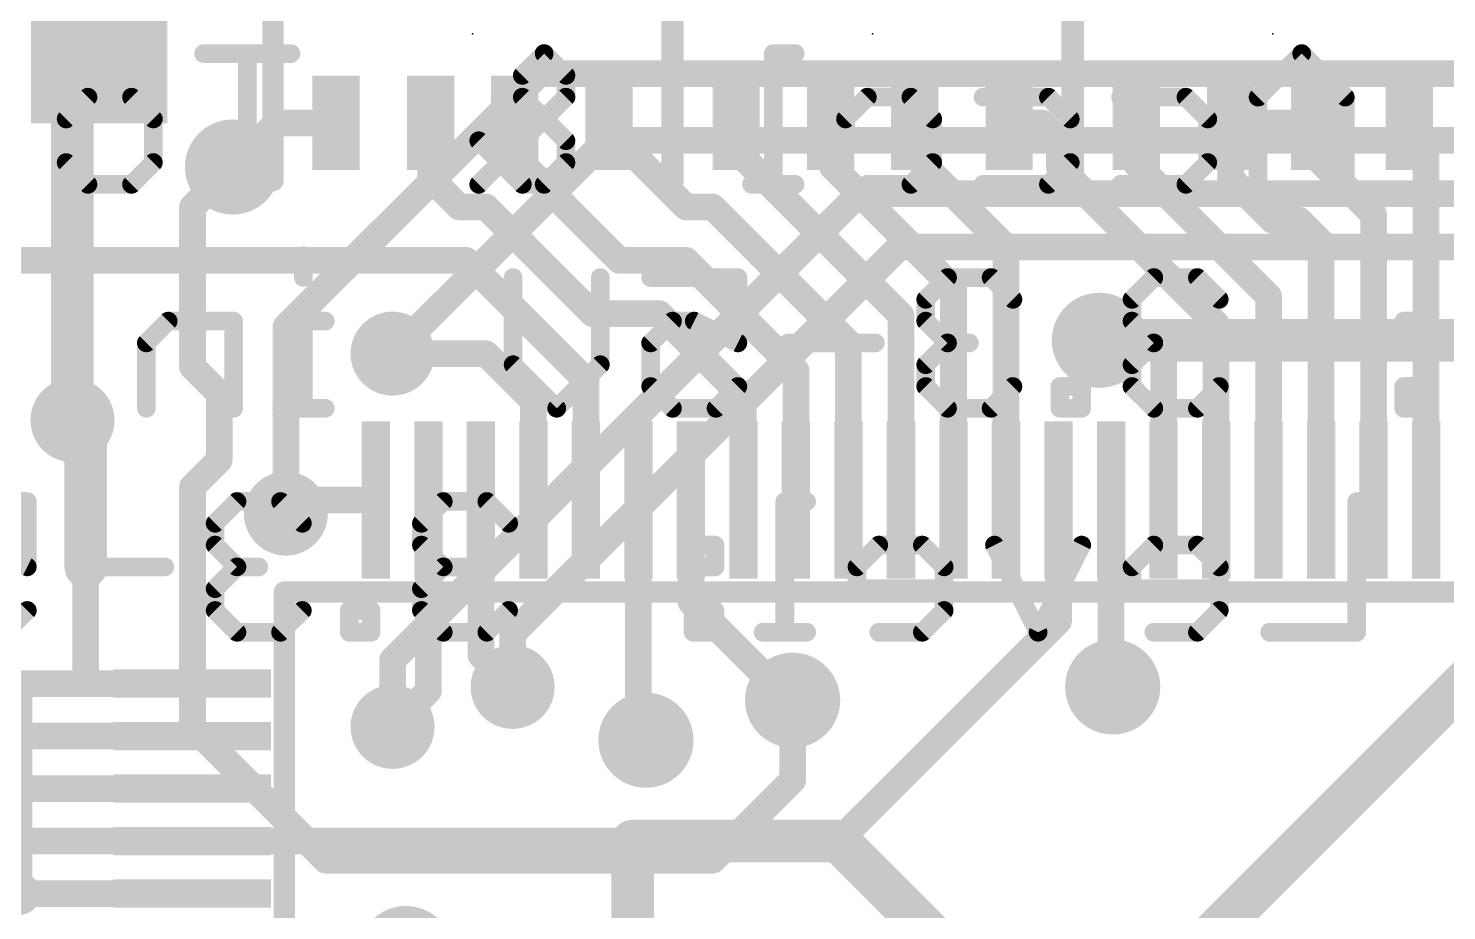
# Model space of a CAD drawing. Extents: x -0.1 to 49.3, y -0.1 to 40.8.
# Drawn here: x 16.34 to 29.84, y 20.86 to 29.26 of the extents above; entities that cross this region are included whole.
import ezdxf

# ---------------------------------------------------------------- set-up
doc = ezdxf.new("R2010")
doc.units = 0
for name, color, linetype in [('1', 12, 'CONTINUOUS'), ('16', 132, 'CONTINUOUS'), ('18', 110, 'CONTINUOUS'), ('21', 40, 'CONTINUOUS'), ('22', 6, 'CONTINUOUS'), ('23', 53, 'CONTINUOUS')]:
    doc.layers.add(name, color=color, linetype=linetype)

# ---------------------------------------------------------------- blocks, each defined once
blk = doc.blocks.new('RECT')
blk.add_solid([(-0.5, -0.5), (0.5, -0.5), (-0.5, 0.5), (0.5, 0.5)])
blk = doc.blocks.new('ROUNDV')
at = {"const_width": 0.5}
blk.add_lwpolyline([(0, -0.25, 1), (0, 0.25, 1), (0, -0.25)], format="xyb", dxfattribs=at)

msp = doc.modelspace()

# ---------------------------------------------------------------- linework, layer by layer
at = {"layer": '1'}
for points, const_width in [([(17.01, 28.956), (17.01, 29.464)], 0.3048), ([(18.28, 27.94), (18.7, 28.36)], 0.254), ([(18.7, 28.36), (19.266, 28.36)], 0.254), ([(20.185, 28.341), (20.166, 28.36)], 0.254), ([(20.166, 27.832), (20.166, 28.36)], 0.254), ([(20.185, 27.94), (20.185, 28.341)], 0.254), ([(21.074, 28.252), (20.966, 28.36)], 0.254), ([(20.966, 28.048), (20.966, 28.36)], 0.254), ([(21.836, 28.33), (21.866, 28.36)], 0.254), ([(21.836, 28.321), (21.836, 28.33)], 0.254), ([(22.598, 27.559), (21.836, 28.321)], 0.254), ([(21.924, 28.36), (21.866, 28.36)], 0.254), ([(23.106, 28.33), (23.076, 28.36)], 0.254), ([(23.106, 28.067), (23.106, 28.33)], 0.254), ([(23.976, 28.086), (23.976, 28.36)], 0.254), ([(23.995, 28.341), (23.976, 28.36)], 0.254), ([(23.995, 27.94), (23.995, 28.341)], 0.254), ([(24.776, 28.048), (24.776, 28.36)], 0.254), ([(25.988, 28.36), (25.676, 28.36)], 0.254), ([(26.154, 28.194), (25.988, 28.36)], 0.254), ([(26.886, 27.97), (26.886, 28.36)], 0.254), ([(27.786, 27.832), (27.786, 28.36)], 0.254), ([(28.586, 28.048), (28.586, 28.36)], 0.254), ([(29.646, 28.2), (29.486, 28.36)], 0.254), ([(26.154, 27.94), (26.154, 28.194)], 0.254), ([(29.646, 24.768), (29.646, 28.2)], 0.254), ([(21.963, 27.051), (20.966, 28.048)], 0.254), ([(24.646, 26.527), (23.106, 28.067)], 0.254), ([(25.646, 27.178), (24.776, 28.048)], 0.254), ([(28.146, 26.71), (26.886, 27.97)], 0.254), ([(29.146, 27.488), (28.586, 28.048)], 0.254), ([(20.439, 27.559), (20.166, 27.832)], 0.254), ([(25.146, 26.789), (23.995, 27.94)], 0.254), ([(27.646, 26.448), (26.154, 27.94)], 0.254), ([(28.186, 27.432), (27.786, 27.832)], 0.254), ([(20.693, 27.559), (20.439, 27.559)], 0.254), ([(21.709, 26.543), (20.693, 27.559)], 0.254), ([(22.852, 27.559), (22.598, 27.559)], 0.254), ([(24.146, 26.265), (22.852, 27.559)], 0.254), ([(28.44, 27.432), (28.186, 27.432)], 0.254), ([(28.646, 27.226), (28.44, 27.432)], 0.254), ([(29.146, 24.768), (29.146, 27.488)], 0.254), ([(25.646, 24.768), (25.646, 27.178)], 0.254), ([(28.646, 24.768), (28.646, 27.226)], 0.254), ([(20.5025, 27.051), (15.486, 27.051)], 0.254), ([(20.5025, 27.051), (21.646, 25.9075)], 0.254), ([(22.598, 27.051), (21.963, 27.051)], 0.254), ([(23.646, 26.003), (22.598, 27.051)], 0.254), ([(25.146, 24.768), (25.146, 26.789)], 0.254), ([(28.146, 24.768), (28.146, 26.71)], 0.254), ([(22.344, 26.543), (21.709, 26.543)], 0.254), ([(23.146, 25.741), (22.344, 26.543)], 0.254), ([(24.646, 24.768), (24.646, 26.527)], 0.254), ([(27.646, 24.768), (27.646, 26.448)], 0.254), ([(24.146, 24.768), (24.146, 26.265)], 0.254), ([(27.051, 26.289), (26.535, 26.289)], 0.254), ([(27.146, 26.194), (27.051, 26.289)], 0.254), ([(20.693, 26.162), (19.804, 26.162)], 0.254), ([(21.146, 25.709), (20.693, 26.162)], 0.254), ([(27.146, 26.194), (27.146, 24.768)], 0.254), ([(23.646, 24.768), (23.646, 26.003)], 0.254), ([(21.646, 24.768), (21.646, 25.9075)], 0.254), ([(21.146, 24.768), (21.146, 25.709)], 0.254), ([(23.146, 24.768), (23.146, 25.741)], 0.254), ([(16.883, 25.4), (16.756, 25.527)], 0.4064), ([(16.883, 24.13), (16.883, 25.4)], 0.4064), ([(18.918, 24.768), (18.788, 24.638)], 0.254), ([(19.646, 24.768), (18.918, 24.768)], 0.254), ([(20.146, 24.768), (20.146, 22.948)], 0.254), ([(20.646, 24.768), (20.646, 23.288)], 0.254), ([(22.146, 24.768), (22.146, 22.535)], 0.254), ([(22.646, 24.768), (22.646, 23.797)], 0.254), ([(26.146, 24.768), (26.146, 23.614)], 0.254), ([(26.646, 24.768), (26.646, 22.987)], 0.254), ([(16.883, 24.13), (16.883, 23.018)], 0.254), ([(22.646, 23.797), (23.583, 22.86)], 0.254), ([(26.146, 23.614), (24.05, 21.518)], 0.254), ([(20.646, 23.288), (20.947, 22.987)], 0.254), ([(16.883, 23.018), (16.248, 23.018)], 0.254), ([(16.248, 23.018), (16.248, 22.518)], 0.254), ([(17.896, 23.018), (16.883, 23.018)], 0.254), ([(26.646, 22.987), (26.662, 22.987)], 0.254), ([(20.146, 22.948), (19.804, 22.606)], 0.254), ([(23.583, 22.86), (23.614, 22.86)], 0.254), ([(17.896, 22.518), (16.248, 22.518)], 0.254), ([(16.248, 22.018), (16.248, 22.518)], 0.254), ([(22.146, 22.535), (22.202, 22.479)], 0.254), ([(22.202, 22.479), (22.217, 22.479)], 0.254), ([(17.896, 22.018), (16.248, 22.018)], 0.254), ([(16.248, 21.518), (16.248, 22.018)], 0.254), ([(17.896, 21.518), (16.248, 21.518)], 0.254), ([(16.248, 21.518), (16.248, 21.018)], 0.254), ([(22.09, 21.518), (17.896, 21.518)], 0.254), ([(24.05, 21.518), (22.09, 21.518)], 0.4064), ([(22.09, 17.399), (22.09, 21.518)], 0.4064), ([(27.55, 18.018), (24.05, 21.518)], 0.4064), ([(14.975, 21.018), (16.248, 21.018)], 0.4064), ([(17.896, 21.018), (16.248, 21.018)], 0.254)]:
    msp.add_lwpolyline(points, dxfattribs=dict(at, const_width=const_width))
for points, const_width in [([(16.9338, 28.956, 1), (17.0862, 28.956)], 0.1524), ([(18.7, 28.4235, 1), (18.7, 28.2965)], 0.127), ([(18.7449, 28.3151, 1), (18.6551, 28.4049)], 0.127), ([(19.266, 28.2965, 1), (19.266, 28.4235)], 0.127), ([(20.2109, 28.4049, 1), (20.1211, 28.3151)], 0.127), ([(20.2295, 28.36, 1), (20.1025, 28.36)], 0.127), ([(20.2485, 28.341, 1), (20.1215, 28.341)], 0.127), ([(20.1401, 28.2961, 1), (20.2299, 28.3859)], 0.127), ([(21.0109, 28.4049, 1), (20.9211, 28.3151)], 0.127), ([(21.0295, 28.36, 1), (20.9025, 28.36)], 0.127), ([(21.8995, 28.33, 1), (21.7725, 28.33)], 0.127), ([(21.8809, 28.3659, 1), (21.7911, 28.2761)], 0.127), ([(21.7911, 28.3749, 1), (21.8809, 28.2851)], 0.127), ([(21.7725, 28.321, 1), (21.8995, 28.321)], 0.127), ([(21.866, 28.4235, 1), (21.866, 28.2965)], 0.127), ([(21.9109, 28.3151, 1), (21.8211, 28.4049)], 0.127), ([(21.924, 28.2965, 1), (21.924, 28.4235)], 0.127), ([(23.1209, 28.4049, 1), (23.0311, 28.3151)], 0.127), ([(23.1695, 28.33, 1), (23.0425, 28.33)], 0.127), ([(23.0611, 28.2851, 1), (23.1509, 28.3749)], 0.127), ([(24.0395, 28.36, 1), (23.9125, 28.36)], 0.127), ([(24.0209, 28.4049, 1), (23.9311, 28.3151)], 0.127), ([(24.0585, 28.341, 1), (23.9315, 28.341)], 0.127), ([(23.9501, 28.2961, 1), (24.0399, 28.3859)], 0.127), ([(24.8395, 28.36, 1), (24.7125, 28.36)], 0.127), ([(25.676, 28.4235, 1), (25.676, 28.2965)], 0.127), ([(26.0329, 28.4049, 1), (25.9431, 28.3151)], 0.127), ([(25.988, 28.2965, 1), (25.988, 28.4235)], 0.127), ([(26.9495, 28.36, 1), (26.8225, 28.36)], 0.127), ([(27.8495, 28.36, 1), (27.7225, 28.36)], 0.127), ([(28.6495, 28.36, 1), (28.5225, 28.36)], 0.127), ([(29.5309, 28.4049, 1), (29.4411, 28.3151)], 0.127), ([(21.0291, 28.2071, 1), (21.1189, 28.2969)], 0.127), ([(26.2175, 28.194, 1), (26.0905, 28.194)], 0.127), ([(26.1091, 28.1491, 1), (26.1989, 28.2389)], 0.127), ([(29.7095, 28.2, 1), (29.5825, 28.2)], 0.127), ([(29.6011, 28.1551, 1), (29.6909, 28.2449)], 0.127), ([(21.0109, 28.0929, 1), (20.9211, 28.0031)], 0.127), ([(20.9025, 28.048, 1), (21.0295, 28.048)], 0.127), ([(23.1509, 28.1119, 1), (23.0611, 28.0221)], 0.127), ([(23.0425, 28.067, 1), (23.1695, 28.067)], 0.127), ([(23.9125, 28.086, 1), (24.0395, 28.086)], 0.127), ([(24.8209, 28.0929, 1), (24.7311, 28.0031)], 0.127), ([(24.7125, 28.048, 1), (24.8395, 28.048)], 0.127), ([(26.9309, 28.0149, 1), (26.8411, 27.9251)], 0.127), ([(28.6309, 28.0929, 1), (28.5411, 28.0031)], 0.127), ([(28.5225, 28.048, 1), (28.6495, 28.048)], 0.127), ([(18.2351, 27.9849, 1), (18.3249, 27.8951)], 0.127), ([(20.2109, 27.8769, 1), (20.1211, 27.7871)], 0.127), ([(20.1215, 27.94, 1), (20.2485, 27.94)], 0.127), ([(24.0399, 27.9849, 1), (23.9501, 27.8951)], 0.127), ([(23.9315, 27.94, 1), (24.0585, 27.94)], 0.127), ([(26.1989, 27.9849, 1), (26.1091, 27.8951)], 0.127), ([(26.0905, 27.94, 1), (26.2175, 27.94)], 0.127), ([(26.8225, 27.97, 1), (26.9495, 27.97)], 0.127), ([(27.8309, 27.8769, 1), (27.7411, 27.7871)], 0.127), ([(20.1025, 27.832, 1), (20.2295, 27.832)], 0.127), ([(27.7225, 27.832, 1), (27.8495, 27.832)], 0.127), ([(20.439, 27.6225, 1), (20.439, 27.4955)], 0.127), ([(20.3941, 27.5141, 1), (20.4839, 27.6039)], 0.127), ([(20.7379, 27.6039, 1), (20.6481, 27.5141)], 0.127), ([(20.693, 27.4955, 1), (20.693, 27.6225)], 0.127), ([(22.598, 27.6225, 1), (22.598, 27.4955)], 0.127), ([(22.5531, 27.5141, 1), (22.6429, 27.6039)], 0.127), ([(22.8969, 27.6039, 1), (22.8071, 27.5141)], 0.127), ([(22.852, 27.4955, 1), (22.852, 27.6225)], 0.127), ([(28.186, 27.4955, 1), (28.186, 27.3685)], 0.127), ([(28.4849, 27.4769, 1), (28.3951, 27.3871)], 0.127), ([(28.44, 27.3685, 1), (28.44, 27.4955)], 0.127), ([(29.2095, 27.488, 1), (29.0825, 27.488)], 0.127), ([(29.1011, 27.4431, 1), (29.1909, 27.5329)], 0.127), ([(28.1411, 27.3871, 1), (28.2309, 27.4769)], 0.127), ([(25.7095, 27.178, 1), (25.5825, 27.178)], 0.127), ([(25.6011, 27.1331, 1), (25.6909, 27.2229)], 0.127), ([(28.7095, 27.226, 1), (28.5825, 27.226)], 0.127), ([(28.6011, 27.1811, 1), (28.6909, 27.2709)], 0.127), ([(20.5474, 27.0959, 1), (20.4576, 27.0061)], 0.127), ([(20.5025, 26.9875, 1), (20.5025, 27.1145)], 0.127), ([(21.963, 27.1145, 1), (21.963, 26.9875)], 0.127), ([(21.9181, 27.0061, 1), (22.0079, 27.0959)], 0.127), ([(22.6429, 27.0959, 1), (22.5531, 27.0061)], 0.127), ([(22.598, 26.9875, 1), (22.598, 27.1145)], 0.127), ([(25.2095, 26.789, 1), (25.0825, 26.789)], 0.127), ([(25.1011, 26.7441, 1), (25.1909, 26.8339)], 0.127), ([(28.2095, 26.71, 1), (28.0825, 26.71)], 0.127), ([(28.1011, 26.6651, 1), (28.1909, 26.7549)], 0.127), ([(21.709, 26.6065, 1), (21.709, 26.4795)], 0.127), ([(21.6641, 26.4981, 1), (21.7539, 26.5879)], 0.127), ([(22.3889, 26.5879, 1), (22.2991, 26.4981)], 0.127), ([(22.344, 26.4795, 1), (22.344, 26.6065)], 0.127), ([(24.7095, 26.527, 1), (24.5825, 26.527)], 0.127), ([(24.6011, 26.4821, 1), (24.6909, 26.5719)], 0.127), ([(27.7095, 26.448, 1), (27.5825, 26.448)], 0.127), ([(27.6011, 26.4031, 1), (27.6909, 26.4929)], 0.127), ([(24.2095, 26.265, 1), (24.0825, 26.265)], 0.127), ([(24.1011, 26.2201, 1), (24.1909, 26.3099)], 0.127), ([(26.535, 26.3525, 1), (26.535, 26.2255)], 0.127), ([(27.0959, 26.3339, 1), (27.0061, 26.2441)], 0.127), ([(27.051, 26.2255, 1), (27.051, 26.3525)], 0.127), ([(19.804, 26.2255, 1), (19.804, 26.0985)], 0.127), ([(20.7379, 26.2069, 1), (20.6481, 26.1171)], 0.127), ([(20.693, 26.0985, 1), (20.693, 26.2255)], 0.127), ([(27.2095, 26.194, 1), (27.0825, 26.194)], 0.127), ([(27.1011, 26.1491, 1), (27.1909, 26.2389)], 0.127), ([(23.7095, 26.003, 1), (23.5825, 26.003)], 0.127), ([(23.6011, 25.9581, 1), (23.6909, 26.0479)], 0.127), ([(21.7095, 25.9075, 1), (21.5825, 25.9075)], 0.127), ([(21.6011, 25.8626, 1), (21.6909, 25.9524)], 0.127), ([(21.2095, 25.709, 1), (21.0825, 25.709)], 0.127), ([(21.1011, 25.6641, 1), (21.1909, 25.7539)], 0.127), ([(23.2095, 25.741, 1), (23.0825, 25.741)], 0.127), ([(23.1011, 25.6961, 1), (23.1909, 25.7859)], 0.127), ([(16.8278, 25.5988, 1), (16.6842, 25.4552)], 0.2032), ([(16.9846, 25.4, 1), (16.7814, 25.4)], 0.2032), ([(16.8112, 25.3282, 1), (16.9548, 25.4718)], 0.2032), ([(18.918, 24.8315, 1), (18.918, 24.7045)], 0.127), ([(18.9629, 24.7231, 1), (18.8731, 24.8129)], 0.127), ([(19.646, 24.7045, 1), (19.646, 24.8315)], 0.127), ([(20.2095, 24.768, 1), (20.0825, 24.768)], 0.127), ([(20.7095, 24.768, 1), (20.5825, 24.768)], 0.127), ([(22.2095, 24.768, 1), (22.0825, 24.768)], 0.127), ([(22.7095, 24.768, 1), (22.5825, 24.768)], 0.127), ([(26.2095, 24.768, 1), (26.0825, 24.768)], 0.127), ([(26.7095, 24.768, 1), (26.5825, 24.768)], 0.127), ([(18.7431, 24.6829, 1), (18.8329, 24.5931)], 0.127), ([(21.0825, 24.768, 1), (21.2095, 24.768)], 0.127), ([(21.5825, 24.768, 1), (21.7095, 24.768)], 0.127), ([(23.0825, 24.768, 1), (23.2095, 24.768)], 0.127), ([(23.5825, 24.768, 1), (23.7095, 24.768)], 0.127), ([(24.0825, 24.768, 1), (24.2095, 24.768)], 0.127), ([(24.5825, 24.768, 1), (24.7095, 24.768)], 0.127), ([(25.0825, 24.768, 1), (25.2095, 24.768)], 0.127), ([(25.5825, 24.768, 1), (25.7095, 24.768)], 0.127), ([(27.0825, 24.768, 1), (27.2095, 24.768)], 0.127), ([(27.5825, 24.768, 1), (27.7095, 24.768)], 0.127), ([(28.0825, 24.768, 1), (28.2095, 24.768)], 0.127), ([(28.5825, 24.768, 1), (28.7095, 24.768)], 0.127), ([(29.0825, 24.768, 1), (29.2095, 24.768)], 0.127), ([(29.5825, 24.768, 1), (29.7095, 24.768)], 0.127), ([(16.7814, 24.13, 1), (16.9846, 24.13)], 0.2032), ([(16.9465, 24.13, 1), (16.8195, 24.13)], 0.127), ([(22.6909, 23.8419, 1), (22.6011, 23.7521)], 0.127), ([(22.5825, 23.797, 1), (22.7095, 23.797)], 0.127), ([(26.0825, 23.614, 1), (26.2095, 23.614)], 0.127), ([(26.1909, 23.5691, 1), (26.1011, 23.6589)], 0.127), ([(20.6909, 23.3329, 1), (20.6011, 23.2431)], 0.127), ([(20.5825, 23.288, 1), (20.7095, 23.288)], 0.127), ([(16.3115, 23.018, 1), (16.1845, 23.018)], 0.127), ([(16.883, 23.0815, 1), (16.883, 22.9545)], 0.127), ([(16.883, 22.9545, 1), (16.883, 23.0815)], 0.127), ([(17.896, 22.9545, 1), (17.896, 23.0815)], 0.127), ([(26.646, 23.0505, 1), (26.646, 22.9235)], 0.127), ([(26.662, 22.9235, 1), (26.662, 23.0505)], 0.127), ([(16.8195, 23.018, 1), (16.9465, 23.018)], 0.127), ([(20.0825, 22.948, 1), (20.2095, 22.948)], 0.127), ([(20.1909, 22.9031, 1), (20.1011, 22.9929)], 0.127), ([(20.9021, 22.9421, 1), (20.9919, 23.0319)], 0.127), ([(23.583, 22.9235, 1), (23.583, 22.7965)], 0.127), ([(23.5381, 22.8151, 1), (23.6279, 22.9049)], 0.127), ([(23.614, 22.7965, 1), (23.614, 22.9235)], 0.127), ([(26.5825, 22.987, 1), (26.7095, 22.987)], 0.127), ([(19.7591, 22.6509, 1), (19.8489, 22.5611)], 0.127), ([(16.3115, 22.518, 1), (16.1845, 22.518)], 0.127), ([(16.1845, 22.518, 1), (16.3115, 22.518)], 0.127), ([(17.896, 22.4545, 1), (17.896, 22.5815)], 0.127), ([(22.1909, 22.5799, 1), (22.1011, 22.4901)], 0.127), ([(22.0825, 22.535, 1), (22.2095, 22.535)], 0.127), ([(22.202, 22.5425, 1), (22.202, 22.4155)], 0.127), ([(22.1571, 22.4341, 1), (22.2469, 22.5239)], 0.127), ([(22.217, 22.4155, 1), (22.217, 22.5425)], 0.127), ([(16.3115, 22.018, 1), (16.1845, 22.018)], 0.127), ([(16.1845, 22.018, 1), (16.3115, 22.018)], 0.127), ([(17.896, 21.9545, 1), (17.896, 22.0815)], 0.127), ([(16.3115, 21.518, 1), (16.1845, 21.518)], 0.127), ([(17.896, 21.5815, 1), (17.896, 21.4545)], 0.127), ([(17.896, 21.4545, 1), (17.896, 21.5815)], 0.127), ([(22.09, 21.6196, 1), (22.09, 21.4164)], 0.2032), ([(22.1916, 21.518, 1), (21.9884, 21.518)], 0.2032), ([(22.09, 21.4545, 1), (22.09, 21.5815)], 0.127), ([(24.1218, 21.5898, 1), (23.9782, 21.4462)], 0.2032), ([(24.0051, 21.5629, 1), (24.0949, 21.4731)], 0.127), ([(24.05, 21.4164, 1), (24.05, 21.6196)], 0.2032), ([(16.1845, 21.518, 1), (16.3115, 21.518)], 0.127), ([(16.248, 20.9164, 1), (16.248, 21.1196)], 0.2032), ([(16.1845, 21.018, 1), (16.3115, 21.018)], 0.127), ([(17.896, 20.9545, 1), (17.896, 21.0815)], 0.127)]:
    msp.add_lwpolyline(points, format="xyb", dxfattribs=dict(at, const_width=const_width))
at = {"layer": '16'}
for points, const_width in [([(16.756, 25.527), (16.756, 34.4482)], 0.4064), ([(18.788, 26.416), (21.201, 28.829)], 0.254), ([(21.201, 28.829), (37.203, 28.829)], 0.254), ([(19.804, 26.162), (21.836, 28.194)], 0.254), ([(21.836, 28.194), (37.457, 28.194)], 0.254), ([(17.899, 27.559), (18.28, 27.94)], 0.254), ([(19.804, 23.241), (24.249, 27.686)], 0.254), ([(24.249, 27.686), (37.711, 27.686)], 0.254), ([(17.899, 26.035), (17.899, 27.559)], 0.254), ([(20.947, 23.495), (24.63, 27.178)], 0.254), ([(24.63, 27.178), (38.092, 27.178)], 0.254), ([(18.788, 24.638), (18.788, 26.416)], 0.254), ([(30.599, 26.289), (26.535, 26.289)], 0.4064), ([(18.153, 25.781), (17.899, 26.035)], 0.254), ([(18.153, 25.146), (18.153, 25.781)], 0.254), ([(17.899, 24.892), (18.153, 25.146)], 0.254), ([(17.899, 22.606), (17.899, 24.892)], 0.254), ([(30.599, 23.622), (25.773, 18.796)], 0.4064), ([(20.947, 22.987), (20.947, 23.495)], 0.254), ([(19.804, 22.606), (19.804, 23.241)], 0.254), ([(26.662, 22.987), (26.662, 22.86)], 0.254), ([(23.614, 22.86), (23.614, 22.098)], 0.254), ([(26.662, 22.86), (26.916, 22.86)], 0.254), ([(19.169, 21.336), (17.899, 22.606)], 0.254), ([(22.217, 22.352), (22.09, 22.479)], 0.254), ([(22.217, 22.479), (22.217, 22.352)], 0.254), ([(23.614, 22.098), (22.852, 21.336)], 0.254), ([(22.852, 21.336), (19.169, 21.336)], 0.254)]:
    msp.add_lwpolyline(points, dxfattribs=dict(at, const_width=const_width))
for points, const_width in [([(21.201, 28.8925, 1), (21.201, 28.7655)], 0.127), ([(21.2459, 28.7841, 1), (21.1561, 28.8739)], 0.127), ([(21.836, 28.2575, 1), (21.836, 28.1305)], 0.127), ([(21.8809, 28.1491, 1), (21.7911, 28.2389)], 0.127), ([(18.3249, 27.8951, 1), (18.2351, 27.9849)], 0.127), ([(24.249, 27.7495, 1), (24.249, 27.6225)], 0.127), ([(24.2939, 27.6411, 1), (24.2041, 27.7309)], 0.127), ([(17.9625, 27.559, 1), (17.8355, 27.559)], 0.127), ([(17.8541, 27.6039, 1), (17.9439, 27.5141)], 0.127), ([(24.63, 27.2415, 1), (24.63, 27.1145)], 0.127), ([(24.6749, 27.1331, 1), (24.5851, 27.2229)], 0.127), ([(18.8515, 26.416, 1), (18.7245, 26.416)], 0.127), ([(18.7431, 26.4609, 1), (18.8329, 26.3711)], 0.127), ([(26.535, 26.3906, 1), (26.535, 26.1874)], 0.2032), ([(19.7591, 26.2069, 1), (19.8489, 26.1171)], 0.127), ([(17.9439, 26.0799, 1), (17.8541, 25.9901)], 0.127), ([(17.8355, 26.035, 1), (17.9625, 26.035)], 0.127), ([(18.2165, 25.781, 1), (18.0895, 25.781)], 0.127), ([(18.1081, 25.7361, 1), (18.1979, 25.8259)], 0.127), ([(16.6544, 25.527, 1), (16.8576, 25.527)], 0.2032), ([(18.1979, 25.1011, 1), (18.1081, 25.1909)], 0.127), ([(18.0895, 25.146, 1), (18.2165, 25.146)], 0.127), ([(17.9625, 24.892, 1), (17.8355, 24.892)], 0.127), ([(17.8541, 24.9369, 1), (17.9439, 24.8471)], 0.127), ([(18.7245, 24.638, 1), (18.8515, 24.638)], 0.127), ([(21.0105, 23.495, 1), (20.8835, 23.495)], 0.127), ([(20.9021, 23.5399, 1), (20.9919, 23.4501)], 0.127), ([(19.8675, 23.241, 1), (19.7405, 23.241)], 0.127), ([(19.7591, 23.2859, 1), (19.8489, 23.1961)], 0.127), ([(26.7255, 22.987, 1), (26.5985, 22.987)], 0.127), ([(20.8835, 22.987, 1), (21.0105, 22.987)], 0.127), ([(23.6775, 22.86, 1), (23.5505, 22.86)], 0.127), ([(26.662, 22.9235, 1), (26.662, 22.7965)], 0.127), ([(26.916, 22.7965, 1), (26.916, 22.9235)], 0.127), ([(26.5985, 22.86, 1), (26.7255, 22.86)], 0.127), ([(17.9439, 22.6509, 1), (17.8541, 22.5611)], 0.127), ([(17.8355, 22.606, 1), (17.9625, 22.606)], 0.127), ([(19.7405, 22.606, 1), (19.8675, 22.606)], 0.127), ([(22.1349, 22.5239, 1), (22.0451, 22.4341)], 0.127), ([(22.2805, 22.479, 1), (22.1535, 22.479)], 0.127), ([(22.1721, 22.3071, 1), (22.2619, 22.3969)], 0.127), ([(22.1535, 22.352, 1), (22.2805, 22.352)], 0.127), ([(23.5505, 22.098, 1), (23.6775, 22.098)], 0.127), ([(23.6589, 22.0531, 1), (23.5691, 22.1429)], 0.127), ([(19.169, 21.3995, 1), (19.169, 21.2725)], 0.127), ([(19.1241, 21.2911, 1), (19.2139, 21.3809)], 0.127), ([(22.8071, 21.3809, 1), (22.8969, 21.2911)], 0.127), ([(22.852, 21.2725, 1), (22.852, 21.3995)], 0.127)]:
    msp.add_lwpolyline(points, format="xyb", dxfattribs=dict(at, const_width=const_width))
at = {"layer": '21', "const_width": 0.2032}
for points in [[(18.666, 27.81), (18.666, 30.61)], [(22.466, 30.61), (22.466, 27.81)], [(22.476, 27.81), (22.476, 30.61)], [(26.276, 30.61), (26.276, 27.81)], [(26.286, 27.81), (26.286, 30.61)], [(18.773, 23.891), (32.519, 23.891)], [(18.773, 10.895), (18.773, 23.891)]]:
    msp.add_lwpolyline(points, dxfattribs=at)
at = {"layer": '21', "const_width": 0.1016}
for points in [[(18.6152, 27.81, 1), (18.7168, 27.81)], [(22.4152, 27.81, 1), (22.5168, 27.81)], [(22.4252, 27.81, 1), (22.5268, 27.81)], [(26.2252, 27.81, 1), (26.3268, 27.81)], [(26.2352, 27.81, 1), (26.3368, 27.81)], [(18.773, 23.9418, 1), (18.773, 23.8402)], [(18.8238, 23.891, 1), (18.7222, 23.891)]]:
    msp.add_lwpolyline(points, format="xyb", dxfattribs=at)
at = {"layer": '22', "const_width": 0.1778}
for points in [[(18.8359, 29.0206), (18.0055, 29.0206)], [(18.4207, 27.7749), (18.4207, 29.0206)], [(21.0402, 28.813), (21.2478, 29.0206)], [(21.2478, 29.0206), (21.4554, 28.813)], [(23.6383, 29.0206), (23.4307, 29.0206)], [(23.4307, 29.0206), (23.4307, 27.7749)], [(28.462, 29.0206), (28.0467, 28.6053)], [(28.8772, 28.6053), (28.462, 29.0206)], [(21.0402, 28.6053), (21.0402, 28.813)], [(21.4554, 28.813), (21.4554, 28.6053)], [(16.6958, 28.3977), (16.9034, 28.6053)], [(16.9034, 28.6053), (17.3186, 28.6053)], [(17.3186, 28.6053), (17.5262, 28.3977)], [(21.4554, 28.6053), (20.625, 27.7749)], [(21.4554, 28.1901), (21.0402, 28.6053)], [(24.3252, 28.6053), (24.1176, 28.3977)], [(24.7404, 28.6053), (24.3252, 28.6053)], [(24.948, 28.3977), (24.7404, 28.6053)], [(25.4273, 28.6053), (26.0501, 28.6053)], [(26.0501, 28.6053), (26.2577, 28.3977)], [(26.737, 28.6053), (27.3598, 28.6053)], [(27.3598, 28.6053), (27.5674, 28.3977)], [(28.0467, 28.6053), (28.0467, 27.7749)], [(28.8772, 27.7749), (28.8772, 28.6053)], [(16.6958, 27.9825), (16.6958, 28.3977)], [(17.5262, 28.3977), (17.5262, 27.9825)], [(24.1176, 28.3977), (24.1176, 28.1901)], [(24.948, 27.9825), (24.948, 28.3977)], [(26.2577, 28.3977), (26.2577, 27.9825)], [(27.5674, 28.3977), (27.5674, 27.9825)], [(28.8772, 28.3977), (28.0467, 28.3977)], [(20.625, 28.1901), (21.0402, 27.7749)], [(21.4554, 27.9825), (21.4554, 28.1901)], [(24.1176, 28.1901), (24.948, 28.1901)], [(16.9034, 27.7749), (16.6958, 27.9825)], [(17.5262, 27.9825), (17.3186, 27.7749)], [(21.2478, 27.7749), (21.4554, 27.9825)], [(24.7404, 27.7749), (24.948, 27.9825)], [(26.2577, 27.9825), (26.0501, 27.7749)], [(27.5674, 27.9825), (27.3598, 27.7749)], [(17.3186, 27.7749), (16.9034, 27.7749)], [(21.0402, 27.7749), (21.2478, 27.7749)], [(23.6383, 27.7749), (23.2231, 27.7749)], [(24.3252, 27.7749), (24.7404, 27.7749)], [(26.0501, 27.7749), (25.4273, 27.7749)], [(27.3598, 27.7749), (26.737, 27.7749)], [(18.9557, 27.0946), (18.9557, 26.887)], [(20.9524, 26.0565), (20.9524, 26.887)], [(21.7828, 26.887), (21.7828, 26.0565)], [(22.2621, 26.887), (23.0925, 26.887)], [(23.0925, 26.887), (23.0925, 26.2641)], [(25.0891, 26.887), (24.8815, 26.6794)], [(25.5044, 26.887), (25.0891, 26.887)], [(25.712, 26.6794), (25.5044, 26.887)], [(27.0537, 26.887), (26.8461, 26.6794)], [(27.469, 26.887), (27.0537, 26.887)], [(27.6766, 26.6794), (27.469, 26.887)], [(24.8815, 26.6794), (24.8815, 26.4717)], [(26.8461, 26.6794), (26.8461, 26.4717)], [(17.6674, 26.4717), (17.4598, 26.2641)], [(18.2902, 26.4717), (17.6674, 26.4717)], [(18.2902, 25.6413), (18.2902, 26.4717)], [(19.1634, 26.4717), (18.9557, 26.4717)], [(18.9557, 26.4717), (18.9557, 25.6413)], [(22.4697, 26.4717), (22.2621, 26.2641)], [(22.6773, 26.4717), (22.4697, 26.4717)], [(23.0925, 26.2641), (22.6773, 26.4717)], [(24.8815, 26.4717), (25.0891, 26.2641)], [(26.8461, 26.4717), (27.0537, 26.2641)], [(29.6412, 26.4717), (29.4335, 26.4717)], [(29.4335, 26.4717), (29.4335, 26.2641)], [(29.6412, 26.2641), (29.6412, 26.4717)], [(17.4598, 26.2641), (17.4598, 25.6413)], [(22.2621, 26.2641), (22.2621, 25.8489)], [(24.4023, 26.2641), (23.5718, 26.2641)], [(25.0891, 26.2641), (24.8815, 26.0565)], [(25.0891, 26.2641), (25.2968, 26.2641)], [(27.0537, 26.2641), (26.8461, 26.0565)], [(27.0537, 26.2641), (27.2613, 26.2641)], [(29.4335, 26.2641), (29.6412, 26.2641)], [(21.3676, 25.6413), (20.9524, 26.0565)], [(21.7828, 26.0565), (21.3676, 25.6413)], [(24.8815, 26.0565), (24.8815, 25.8489)], [(26.8461, 26.0565), (26.8461, 25.8489)], [(22.2621, 25.8489), (22.4697, 25.6413)], [(22.8849, 25.6413), (23.0925, 25.8489)], [(24.8815, 25.8489), (25.0891, 25.6413)], [(25.5044, 25.6413), (25.712, 25.8489)], [(26.3668, 25.8489), (26.1592, 25.8489)], [(26.1592, 25.8489), (26.1592, 25.6413)], [(26.3668, 25.6413), (26.3668, 25.8489)], [(26.8461, 25.8489), (27.0537, 25.6413)], [(27.469, 25.6413), (27.6766, 25.8489)], [(29.6412, 25.8489), (29.4335, 25.8489)], [(29.4335, 25.8489), (29.4335, 25.6413)], [(29.6412, 25.6413), (29.6412, 25.8489)], [(19.1634, 25.6413), (18.7481, 25.6413)], [(22.4697, 25.6413), (22.8849, 25.6413)], [(25.0891, 25.6413), (25.5044, 25.6413)], [(26.1592, 25.6413), (26.3668, 25.6413)], [(27.0537, 25.6413), (27.469, 25.6413)], [(29.4335, 25.6413), (29.6412, 25.6413)], [(15.4952, 24.7534), (16.3256, 24.7534)], [(16.3256, 24.7534), (16.3256, 24.1305)], [(18.3222, 24.7534), (18.1146, 24.5458)], [(18.7375, 24.7534), (18.3222, 24.7534)], [(18.9451, 24.5458), (18.7375, 24.7534)], [(20.2868, 24.7534), (20.0792, 24.5458)], [(20.702, 24.7534), (20.2868, 24.7534)], [(20.9097, 24.5458), (20.702, 24.7534)], [(23.7474, 24.7534), (23.5398, 24.7534)], [(23.5398, 24.7534), (23.5398, 23.5077)], [(28.9863, 24.7534), (28.9863, 23.5077)], [(18.1146, 24.5458), (18.1146, 24.3381)], [(20.0792, 24.5458), (20.0792, 24.3381)], [(16.3256, 24.1305), (15.9104, 24.3381)], [(18.1146, 24.3381), (18.3222, 24.1305)], [(20.0792, 24.3381), (20.2868, 24.1305)], [(22.8742, 24.3381), (22.6666, 24.3381)], [(22.6666, 24.3381), (22.6666, 24.1305)], [(22.8742, 24.1305), (22.8742, 24.3381)], [(24.4343, 24.3381), (24.2267, 24.1305)], [(24.8495, 24.3381), (24.4343, 24.3381)], [(25.0571, 24.1305), (24.8495, 24.3381)], [(25.9516, 23.5077), (25.5364, 24.3381)], [(26.3668, 24.3381), (25.9516, 23.5077)], [(27.0537, 24.3381), (26.8461, 24.1305)], [(27.469, 24.3381), (27.0537, 24.3381)], [(27.6766, 24.1305), (27.469, 24.3381)], [(17.6353, 24.1305), (16.8049, 24.1305)], [(18.3222, 24.1305), (18.1146, 23.9229)], [(18.3222, 24.1305), (18.5299, 24.1305)], [(20.2868, 24.1305), (20.0792, 23.9229)], [(20.2868, 24.1305), (20.4944, 24.1305)], [(22.6666, 24.1305), (22.8742, 24.1305)], [(24.2267, 24.1305), (24.2267, 23.9229)], [(25.0571, 23.7153), (25.0571, 24.1305)], [(26.8461, 24.1305), (26.8461, 23.9229)], [(27.6766, 23.7153), (27.6766, 24.1305)], [(18.1146, 23.9229), (18.1146, 23.7153)], [(20.0792, 23.9229), (20.0792, 23.7153)], [(24.2267, 23.9229), (25.0571, 23.9229)], [(26.8461, 23.9229), (27.6766, 23.9229)], [(16.118, 23.5077), (16.3256, 23.7153)], [(18.1146, 23.7153), (18.3222, 23.5077)], [(18.7375, 23.5077), (18.9451, 23.7153)], [(19.5999, 23.7153), (19.3923, 23.7153)], [(19.3923, 23.7153), (19.3923, 23.5077)], [(19.5999, 23.5077), (19.5999, 23.7153)], [(20.0792, 23.7153), (20.2868, 23.5077)], [(20.702, 23.5077), (20.9097, 23.7153)], [(22.8742, 23.7153), (22.6666, 23.7153)], [(22.6666, 23.7153), (22.6666, 23.5077)], [(22.8742, 23.5077), (22.8742, 23.7153)], [(24.8495, 23.5077), (25.0571, 23.7153)], [(27.469, 23.5077), (27.6766, 23.7153)], [(18.3222, 23.5077), (18.7375, 23.5077)], [(19.3923, 23.5077), (19.5999, 23.5077)], [(20.2868, 23.5077), (20.702, 23.5077)], [(22.6666, 23.5077), (22.8742, 23.5077)], [(23.7474, 23.5077), (23.3322, 23.5077)], [(24.4343, 23.5077), (24.8495, 23.5077)], [(27.0537, 23.5077), (27.469, 23.5077)], [(28.9863, 23.5077), (28.1559, 23.5077)]]:
    msp.add_lwpolyline(points, dxfattribs=at)
at = {"layer": '22', "const_width": 0.0889}
for points in [[(18.0055, 29.065, 1), (18.0055, 28.9761)], [(18.4652, 29.0206, 1), (18.3763, 29.0206)], [(18.8359, 28.9761, 1), (18.8359, 29.065)], [(21.2792, 29.052, 1), (21.2164, 28.9891)], [(21.2792, 28.9891, 1), (21.2164, 29.052)], [(23.4751, 29.0206, 1), (23.3862, 29.0206)], [(23.4307, 29.065, 1), (23.4307, 28.9761)], [(23.6383, 28.9761, 1), (23.6383, 29.065)], [(28.4934, 29.052, 1), (28.4305, 28.9891)], [(28.4934, 28.9891, 1), (28.4305, 29.052)], [(21.0846, 28.813, 1), (20.9957, 28.813)], [(21.0087, 28.8444, 1), (21.0716, 28.7815)], [(21.4998, 28.813, 1), (21.4109, 28.813)], [(21.424, 28.7815, 1), (21.4868, 28.8444)], [(16.9034, 28.6498, 1), (16.9034, 28.5609)], [(16.9348, 28.5739, 1), (16.872, 28.6368)], [(17.35, 28.6368, 1), (17.2872, 28.5739)], [(17.3186, 28.5609, 1), (17.3186, 28.6498)], [(21.0716, 28.6368, 1), (21.0087, 28.5739)], [(20.9957, 28.6053, 1), (21.0846, 28.6053)], [(21.4109, 28.6053, 1), (21.4998, 28.6053)], [(21.4868, 28.5739, 1), (21.424, 28.6368)], [(24.3252, 28.6498, 1), (24.3252, 28.5609)], [(24.3566, 28.5739, 1), (24.2937, 28.6368)], [(24.7718, 28.6368, 1), (24.709, 28.5739)], [(24.7404, 28.5609, 1), (24.7404, 28.6498)], [(25.4273, 28.6498, 1), (25.4273, 28.5609)], [(26.0815, 28.6368, 1), (26.0187, 28.5739)], [(26.0501, 28.5609, 1), (26.0501, 28.6498)], [(26.737, 28.6498, 1), (26.737, 28.5609)], [(27.3913, 28.6368, 1), (27.3284, 28.5739)], [(27.3598, 28.5609, 1), (27.3598, 28.6498)], [(28.0153, 28.6368, 1), (28.0782, 28.5739)], [(28.0912, 28.6053, 1), (28.0023, 28.6053)], [(28.9216, 28.6053, 1), (28.8327, 28.6053)], [(28.8457, 28.5739, 1), (28.9086, 28.6368)], [(16.7402, 28.3977, 1), (16.6513, 28.3977)], [(16.6643, 28.4292, 1), (16.7272, 28.3663)], [(17.5707, 28.3977, 1), (17.4818, 28.3977)], [(17.4948, 28.3663, 1), (17.5576, 28.4292)], [(24.0861, 28.4292, 1), (24.149, 28.3663)], [(24.162, 28.3977, 1), (24.0731, 28.3977)], [(24.9924, 28.3977, 1), (24.9035, 28.3977)], [(24.9166, 28.3663, 1), (24.9794, 28.4292)], [(26.3022, 28.3977, 1), (26.2133, 28.3977)], [(26.2263, 28.3663, 1), (26.2891, 28.4292)], [(27.6119, 28.3977, 1), (27.523, 28.3977)], [(27.536, 28.3663, 1), (27.5989, 28.4292)], [(28.0467, 28.4422, 1), (28.0467, 28.3533)], [(28.8772, 28.3533, 1), (28.8772, 28.4422)], [(20.6564, 28.2215, 1), (20.5935, 28.1587)], [(21.4998, 28.1901, 1), (21.4109, 28.1901)], [(21.424, 28.1587, 1), (21.4868, 28.2215)], [(24.1176, 28.2346, 1), (24.1176, 28.1457)], [(24.0731, 28.1901, 1), (24.162, 28.1901)], [(24.948, 28.1457, 1), (24.948, 28.2346)], [(16.6513, 27.9825, 1), (16.7402, 27.9825)], [(16.7272, 28.0139, 1), (16.6643, 27.9511)], [(17.4818, 27.9825, 1), (17.5707, 27.9825)], [(17.5576, 27.9511, 1), (17.4948, 28.0139)], [(21.4109, 27.9825, 1), (21.4998, 27.9825)], [(21.4868, 27.9511, 1), (21.424, 28.0139)], [(24.9035, 27.9825, 1), (24.9924, 27.9825)], [(24.9794, 27.9511, 1), (24.9166, 28.0139)], [(26.2133, 27.9825, 1), (26.3022, 27.9825)], [(26.2891, 27.9511, 1), (26.2263, 28.0139)], [(27.523, 27.9825, 1), (27.6119, 27.9825)], [(27.5989, 27.9511, 1), (27.536, 28.0139)], [(16.9034, 27.8194, 1), (16.9034, 27.7305)], [(16.872, 27.7435, 1), (16.9348, 27.8063)], [(17.2872, 27.8063, 1), (17.35, 27.7435)], [(17.3186, 27.7305, 1), (17.3186, 27.8194)], [(20.5935, 27.8063, 1), (20.6564, 27.7435)], [(21.0402, 27.8194, 1), (21.0402, 27.7305)], [(21.0087, 27.7435, 1), (21.0716, 27.8063)], [(21.2164, 27.8063, 1), (21.2792, 27.7435)], [(21.2478, 27.7305, 1), (21.2478, 27.8194)], [(23.2231, 27.8194, 1), (23.2231, 27.7305)], [(23.6383, 27.7305, 1), (23.6383, 27.8194)], [(24.3252, 27.8194, 1), (24.3252, 27.7305)], [(24.709, 27.8063, 1), (24.7718, 27.7435)], [(24.7404, 27.7305, 1), (24.7404, 27.8194)], [(25.4273, 27.8194, 1), (25.4273, 27.7305)], [(26.0187, 27.8063, 1), (26.0815, 27.7435)], [(26.0501, 27.7305, 1), (26.0501, 27.8194)], [(26.737, 27.8194, 1), (26.737, 27.7305)], [(27.3284, 27.8063, 1), (27.3913, 27.7435)], [(27.3598, 27.7305, 1), (27.3598, 27.8194)], [(18.3763, 27.7749, 1), (18.4652, 27.7749)], [(23.3862, 27.7749, 1), (23.4751, 27.7749)], [(28.0023, 27.7749, 1), (28.0912, 27.7749)], [(28.8327, 27.7749, 1), (28.9216, 27.7749)], [(19.0002, 27.0946, 1), (18.9113, 27.0946)], [(18.9113, 26.887, 1), (19.0002, 26.887)], [(20.9968, 26.887, 1), (20.9079, 26.887)], [(21.8273, 26.887, 1), (21.7384, 26.887)], [(22.2621, 26.9314, 1), (22.2621, 26.8425)], [(23.137, 26.887, 1), (23.0481, 26.887)], [(23.0925, 26.8425, 1), (23.0925, 26.9314)], [(25.0891, 26.9314, 1), (25.0891, 26.8425)], [(25.1206, 26.8555, 1), (25.0577, 26.9184)], [(25.5358, 26.9184, 1), (25.4729, 26.8555)], [(25.5044, 26.8425, 1), (25.5044, 26.9314)], [(27.0537, 26.9314, 1), (27.0537, 26.8425)], [(27.0852, 26.8555, 1), (27.0223, 26.9184)], [(27.5004, 26.9184, 1), (27.4375, 26.8555)], [(27.469, 26.8425, 1), (27.469, 26.9314)], [(24.926, 26.6794, 1), (24.8371, 26.6794)], [(24.8501, 26.7108, 1), (24.913, 26.6479)], [(25.6805, 26.6479, 1), (25.7434, 26.7108)], [(26.8147, 26.7108, 1), (26.8776, 26.6479)], [(26.8906, 26.6794, 1), (26.8017, 26.6794)], [(27.6451, 26.6479, 1), (27.708, 26.7108)], [(17.6674, 26.5162, 1), (17.6674, 26.4273)], [(17.6988, 26.4403, 1), (17.6359, 26.5032)], [(18.3347, 26.4717, 1), (18.2458, 26.4717)], [(18.2902, 26.4273, 1), (18.2902, 26.5162)], [(18.9557, 26.5162, 1), (18.9557, 26.4273)], [(19.0002, 26.4717, 1), (18.9113, 26.4717)], [(19.1634, 26.4273, 1), (19.1634, 26.5162)], [(22.4697, 26.5162, 1), (22.4697, 26.4273)], [(22.5011, 26.4403, 1), (22.4383, 26.5032)], [(22.6972, 26.5115, 1), (22.6574, 26.432)], [(22.6773, 26.4273, 1), (22.6773, 26.5162)], [(24.913, 26.5032, 1), (24.8501, 26.4403)], [(24.8371, 26.4717, 1), (24.926, 26.4717)], [(26.8776, 26.5032, 1), (26.8147, 26.4403)], [(26.8017, 26.4717, 1), (26.8906, 26.4717)], [(29.4335, 26.5162, 1), (29.4335, 26.4273)], [(29.478, 26.4717, 1), (29.3891, 26.4717)], [(29.6856, 26.4717, 1), (29.5967, 26.4717)], [(29.6412, 26.4273, 1), (29.6412, 26.5162)], [(17.5042, 26.2641, 1), (17.4153, 26.2641)], [(17.4283, 26.2956, 1), (17.4912, 26.2327)], [(22.3065, 26.2641, 1), (22.2176, 26.2641)], [(22.2307, 26.2956, 1), (22.2935, 26.2327)], [(23.0726, 26.2244, 1), (23.1124, 26.3039)], [(23.5718, 26.3086, 1), (23.5718, 26.2197)], [(24.4023, 26.2197, 1), (24.4023, 26.3086)], [(25.0891, 26.3086, 1), (25.0891, 26.2197)], [(25.1206, 26.2327, 1), (25.0577, 26.2956)], [(25.0577, 26.2327, 1), (25.1206, 26.2956)], [(25.2968, 26.2197, 1), (25.2968, 26.3086)], [(27.0537, 26.3086, 1), (27.0537, 26.2197)], [(27.0852, 26.2327, 1), (27.0223, 26.2956)], [(27.0223, 26.2327, 1), (27.0852, 26.2956)], [(27.2613, 26.2197, 1), (27.2613, 26.3086)], [(29.4335, 26.3086, 1), (29.4335, 26.2197)], [(29.6412, 26.2197, 1), (29.6412, 26.3086)], [(23.0481, 26.2641, 1), (23.137, 26.2641)], [(29.3891, 26.2641, 1), (29.478, 26.2641)], [(29.5967, 26.2641, 1), (29.6856, 26.2641)], [(20.9838, 26.0879, 1), (20.9209, 26.0251)], [(20.9079, 26.0565, 1), (20.9968, 26.0565)], [(21.7384, 26.0565, 1), (21.8273, 26.0565)], [(21.8142, 26.0251, 1), (21.7514, 26.0879)], [(24.926, 26.0565, 1), (24.8371, 26.0565)], [(24.8501, 26.0879, 1), (24.913, 26.0251)], [(26.8906, 26.0565, 1), (26.8017, 26.0565)], [(26.8147, 26.0879, 1), (26.8776, 26.0251)], [(22.2935, 25.8803, 1), (22.2307, 25.8175)], [(23.124, 25.8175, 1), (23.0611, 25.8803)], [(24.913, 25.8803, 1), (24.8501, 25.8175)], [(25.7434, 25.8175, 1), (25.6805, 25.8803)], [(26.1592, 25.8934, 1), (26.1592, 25.8045)], [(26.2037, 25.8489, 1), (26.1148, 25.8489)], [(26.4113, 25.8489, 1), (26.3224, 25.8489)], [(26.3668, 25.8045, 1), (26.3668, 25.8934)], [(26.8776, 25.8803, 1), (26.8147, 25.8175)], [(27.708, 25.8175, 1), (27.6451, 25.8803)], [(29.4335, 25.8934, 1), (29.4335, 25.8045)], [(29.478, 25.8489, 1), (29.3891, 25.8489)], [(29.6856, 25.8489, 1), (29.5967, 25.8489)], [(29.6412, 25.8045, 1), (29.6412, 25.8934)], [(22.2176, 25.8489, 1), (22.3065, 25.8489)], [(24.8371, 25.8489, 1), (24.926, 25.8489)], [(26.8017, 25.8489, 1), (26.8906, 25.8489)], [(17.4153, 25.6413, 1), (17.5042, 25.6413)], [(18.2458, 25.6413, 1), (18.3347, 25.6413)], [(18.7481, 25.6858, 1), (18.7481, 25.5968)], [(18.9113, 25.6413, 1), (19.0002, 25.6413)], [(19.1634, 25.5968, 1), (19.1634, 25.6858)], [(21.3362, 25.6727, 1), (21.399, 25.6099)], [(21.3362, 25.6099, 1), (21.399, 25.6727)], [(22.4697, 25.6858, 1), (22.4697, 25.5968)], [(22.4383, 25.6099, 1), (22.5011, 25.6727)], [(22.8535, 25.6727, 1), (22.9163, 25.6099)], [(22.8849, 25.5968, 1), (22.8849, 25.6858)], [(25.0891, 25.6858, 1), (25.0891, 25.5968)], [(25.0577, 25.6099, 1), (25.1206, 25.6727)], [(25.4729, 25.6727, 1), (25.5358, 25.6099)], [(25.5044, 25.5968, 1), (25.5044, 25.6858)], [(26.1592, 25.6858, 1), (26.1592, 25.5968)], [(26.1148, 25.6413, 1), (26.2037, 25.6413)], [(26.3224, 25.6413, 1), (26.4113, 25.6413)], [(26.3668, 25.5968, 1), (26.3668, 25.6858)], [(27.0537, 25.6858, 1), (27.0537, 25.5968)], [(27.0223, 25.6099, 1), (27.0852, 25.6727)], [(27.4375, 25.6727, 1), (27.5004, 25.6099)], [(27.469, 25.5968, 1), (27.469, 25.6858)], [(29.4335, 25.6858, 1), (29.4335, 25.5968)], [(29.3891, 25.6413, 1), (29.478, 25.6413)], [(29.5967, 25.6413, 1), (29.6856, 25.6413)], [(29.6412, 25.5968, 1), (29.6412, 25.6858)], [(16.3701, 24.7534, 1), (16.2812, 24.7534)], [(16.3256, 24.7089, 1), (16.3256, 24.7978)], [(18.3222, 24.7978, 1), (18.3222, 24.7089)], [(18.3537, 24.7219, 1), (18.2908, 24.7848)], [(18.7689, 24.7848, 1), (18.706, 24.7219)], [(18.7375, 24.7089, 1), (18.7375, 24.7978)], [(20.2868, 24.7978, 1), (20.2868, 24.7089)], [(20.3183, 24.7219, 1), (20.2554, 24.7848)], [(20.7335, 24.7848, 1), (20.6706, 24.7219)], [(20.702, 24.7089, 1), (20.702, 24.7978)], [(23.5842, 24.7534, 1), (23.4953, 24.7534)], [(23.5398, 24.7978, 1), (23.5398, 24.7089)], [(23.7474, 24.7089, 1), (23.7474, 24.7978)], [(29.0307, 24.7534, 1), (28.9418, 24.7534)], [(18.1591, 24.5458, 1), (18.0702, 24.5458)], [(18.0832, 24.5772, 1), (18.1461, 24.5143)], [(18.9136, 24.5143, 1), (18.9765, 24.5772)], [(20.0478, 24.5772, 1), (20.1106, 24.5143)], [(20.1237, 24.5458, 1), (20.0348, 24.5458)], [(20.8782, 24.5143, 1), (20.9411, 24.5772)], [(18.1461, 24.3696, 1), (18.0832, 24.3067)], [(18.0702, 24.3381, 1), (18.1591, 24.3381)], [(20.1106, 24.3696, 1), (20.0478, 24.3067)], [(20.0348, 24.3381, 1), (20.1237, 24.3381)], [(22.6666, 24.3826, 1), (22.6666, 24.2937)], [(22.7111, 24.3381, 1), (22.6222, 24.3381)], [(22.9187, 24.3381, 1), (22.8298, 24.3381)], [(22.8742, 24.2937, 1), (22.8742, 24.3826)], [(24.4343, 24.3826, 1), (24.4343, 24.2937)], [(24.4657, 24.3067, 1), (24.4029, 24.3696)], [(24.8809, 24.3696, 1), (24.8181, 24.3067)], [(24.8495, 24.2937, 1), (24.8495, 24.3826)], [(25.5762, 24.358, 1), (25.4966, 24.3183)], [(26.4066, 24.3183, 1), (26.3271, 24.358)], [(27.0537, 24.3826, 1), (27.0537, 24.2937)], [(27.0852, 24.3067, 1), (27.0223, 24.3696)], [(27.5004, 24.3696, 1), (27.4375, 24.3067)], [(27.469, 24.2937, 1), (27.469, 24.3826)], [(16.3057, 24.0908, 1), (16.3455, 24.1703)], [(16.8049, 24.175, 1), (16.8049, 24.0861)], [(17.6353, 24.0861, 1), (17.6353, 24.175)], [(18.3222, 24.175, 1), (18.3222, 24.0861)], [(18.3537, 24.0991, 1), (18.2908, 24.162)], [(18.2908, 24.0991, 1), (18.3537, 24.162)], [(18.5299, 24.0861, 1), (18.5299, 24.175)], [(20.2868, 24.175, 1), (20.2868, 24.0861)], [(20.3183, 24.0991, 1), (20.2554, 24.162)], [(20.2554, 24.0991, 1), (20.3183, 24.162)], [(20.4944, 24.0861, 1), (20.4944, 24.175)], [(22.6666, 24.175, 1), (22.6666, 24.0861)], [(22.8742, 24.0861, 1), (22.8742, 24.175)], [(24.2711, 24.1305, 1), (24.1822, 24.1305)], [(24.1953, 24.162, 1), (24.2581, 24.0991)], [(25.1016, 24.1305, 1), (25.0127, 24.1305)], [(25.0257, 24.0991, 1), (25.0886, 24.162)], [(26.8147, 24.162, 1), (26.8776, 24.0991)], [(26.8906, 24.1305, 1), (26.8017, 24.1305)], [(27.721, 24.1305, 1), (27.6321, 24.1305)], [(27.6451, 24.0991, 1), (27.708, 24.162)], [(16.2812, 24.1305, 1), (16.3701, 24.1305)], [(22.6222, 24.1305, 1), (22.7111, 24.1305)], [(22.8298, 24.1305, 1), (22.9187, 24.1305)], [(18.1591, 23.9229, 1), (18.0702, 23.9229)], [(18.0832, 23.9543, 1), (18.1461, 23.8915)], [(20.0478, 23.9543, 1), (20.1106, 23.8915)], [(20.1237, 23.9229, 1), (20.0348, 23.9229)], [(24.2267, 23.9674, 1), (24.2267, 23.8785)], [(24.1822, 23.9229, 1), (24.2711, 23.9229)], [(25.0571, 23.8785, 1), (25.0571, 23.9674)], [(26.8461, 23.9674, 1), (26.8461, 23.8785)], [(26.8017, 23.9229, 1), (26.8906, 23.9229)], [(27.6766, 23.8785, 1), (27.6766, 23.9674)], [(16.3571, 23.6839, 1), (16.2942, 23.7467)], [(18.1461, 23.7467, 1), (18.0832, 23.6839)], [(18.9765, 23.6839, 1), (18.9136, 23.7467)], [(19.3923, 23.7598, 1), (19.3923, 23.6709)], [(19.4368, 23.7153, 1), (19.3479, 23.7153)], [(19.6444, 23.7153, 1), (19.5555, 23.7153)], [(19.5999, 23.6709, 1), (19.5999, 23.7598)], [(20.1106, 23.7467, 1), (20.0478, 23.6839)], [(20.9411, 23.6839, 1), (20.8782, 23.7467)], [(22.6666, 23.7598, 1), (22.6666, 23.6709)], [(22.7111, 23.7153, 1), (22.6222, 23.7153)], [(22.9187, 23.7153, 1), (22.8298, 23.7153)], [(22.8742, 23.6709, 1), (22.8742, 23.7598)], [(25.0886, 23.6839, 1), (25.0257, 23.7467)], [(27.708, 23.6839, 1), (27.6451, 23.7467)], [(18.0702, 23.7153, 1), (18.1591, 23.7153)], [(20.0348, 23.7153, 1), (20.1237, 23.7153)], [(25.0127, 23.7153, 1), (25.1016, 23.7153)], [(27.6321, 23.7153, 1), (27.721, 23.7153)], [(18.3222, 23.5522, 1), (18.3222, 23.4632)], [(18.2908, 23.4763, 1), (18.3537, 23.5391)], [(18.706, 23.5391, 1), (18.7689, 23.4763)], [(18.7375, 23.4632, 1), (18.7375, 23.5522)], [(19.3923, 23.5522, 1), (19.3923, 23.4632)], [(19.3479, 23.5077, 1), (19.4368, 23.5077)], [(19.5555, 23.5077, 1), (19.6444, 23.5077)], [(19.5999, 23.4632, 1), (19.5999, 23.5522)], [(20.2868, 23.5522, 1), (20.2868, 23.4632)], [(20.2554, 23.4763, 1), (20.3183, 23.5391)], [(20.6706, 23.5391, 1), (20.7335, 23.4763)], [(20.702, 23.4632, 1), (20.702, 23.5522)], [(22.6666, 23.5522, 1), (22.6666, 23.4632)], [(22.6222, 23.5077, 1), (22.7111, 23.5077)], [(22.8298, 23.5077, 1), (22.9187, 23.5077)], [(22.8742, 23.4632, 1), (22.8742, 23.5522)], [(23.3322, 23.5522, 1), (23.3322, 23.4632)], [(23.4953, 23.5077, 1), (23.5842, 23.5077)], [(23.7474, 23.4632, 1), (23.7474, 23.5522)], [(24.4343, 23.5522, 1), (24.4343, 23.4632)], [(24.8181, 23.5391, 1), (24.8809, 23.4763)], [(24.8495, 23.4632, 1), (24.8495, 23.5522)], [(25.9119, 23.5276, 1), (25.9914, 23.4878)], [(25.9119, 23.4878, 1), (25.9914, 23.5276)], [(27.0537, 23.5522, 1), (27.0537, 23.4632)], [(27.4375, 23.5391, 1), (27.5004, 23.4763)], [(27.469, 23.4632, 1), (27.469, 23.5522)], [(28.1559, 23.5522, 1), (28.1559, 23.4632)], [(28.9418, 23.5077, 1), (29.0307, 23.5077)], [(28.9863, 23.4632, 1), (28.9863, 23.5522)]]:
    msp.add_lwpolyline(points, format="xyb", dxfattribs=at)
at = {"layer": '23'}
for p in [(20.566, 29.21), (24.376, 29.21), (28.186, 29.21)]:
    msp.add_point(p, dxfattribs=at)

# ---------------------------------------------------------------- block references
at = {"layer": '1', "xscale": 1.2, "yscale": 1.3, "rotation": 270}
msp.add_blockref('RECT', (17.01, 28.956), dxfattribs=at)
at = {"layer": '1'}
for p, xscale, yscale in [((19.266, 28.36), 0.45, 0.9), ((20.166, 28.36), 0.45, 0.9), ((20.966, 28.36), 0.45, 0.9), ((21.866, 28.36), 0.45, 0.9), ((23.076, 28.36), 0.45, 0.9), ((23.976, 28.36), 0.45, 0.9), ((24.776, 28.36), 0.45, 0.9), ((25.676, 28.36), 0.45, 0.9), ((26.886, 28.36), 0.45, 0.9), ((27.786, 28.36), 0.45, 0.9), ((28.586, 28.36), 0.45, 0.9), ((29.486, 28.36), 0.45, 0.9), ((19.646, 24.768), 0.27, 1.5), ((20.146, 24.768), 0.27, 1.5), ((20.646, 24.768), 0.27, 1.5), ((21.146, 24.768), 0.27, 1.5), ((21.646, 24.768), 0.27, 1.5), ((22.146, 24.768), 0.27, 1.5), ((22.646, 24.768), 0.27, 1.5), ((23.146, 24.768), 0.27, 1.5), ((23.646, 24.768), 0.27, 1.5), ((24.146, 24.768), 0.27, 1.5), ((24.646, 24.768), 0.27, 1.5), ((25.146, 24.768), 0.27, 1.5), ((25.646, 24.768), 0.27, 1.5), ((26.146, 24.768), 0.27, 1.5), ((26.646, 24.768), 0.27, 1.5), ((27.146, 24.768), 0.27, 1.5), ((27.646, 24.768), 0.27, 1.5), ((28.146, 24.768), 0.27, 1.5), ((28.646, 24.768), 0.27, 1.5), ((29.146, 24.768), 0.27, 1.5), ((29.646, 24.768), 0.27, 1.5), ((17.896, 23.018), 1.5, 0.27), ((17.896, 22.518), 1.5, 0.27), ((17.896, 22.018), 1.5, 0.27), ((17.896, 21.518), 1.5, 0.27), ((17.896, 21.018), 1.5, 0.27)]:
    msp.add_blockref('RECT', p, dxfattribs=dict(at, xscale=xscale, yscale=yscale))
at = {"layer": '18'}
for p, xscale, yscale in [((18.28, 27.94), 0.9064, 0.9064), ((18.28, 27.94), 0.9064, 0.9064), ((26.535, 26.289), 0.9064, 0.9064), ((26.535, 26.289), 0.9064, 0.9064), ((19.804, 26.162), 0.8001, 0.8001), ((19.804, 26.162), 0.8001, 0.8001), ((16.756, 25.527), 0.8001, 0.8001), ((16.756, 25.527), 0.8001, 0.8001), ((18.788, 24.638), 0.8001, 0.8001), ((18.788, 24.638), 0.8001, 0.8001), ((20.947, 22.987), 0.8001, 0.8001), ((20.947, 22.987), 0.8001, 0.8001), ((26.662, 22.987), 0.9064, 0.9064), ((26.662, 22.987), 0.9064, 0.9064), ((23.614, 22.86), 0.9064, 0.9064), ((23.614, 22.86), 0.9064, 0.9064), ((19.804, 22.606), 0.8001, 0.8001), ((19.804, 22.606), 0.8001, 0.8001), ((22.217, 22.479), 0.9064, 0.9064), ((22.217, 22.479), 0.9064, 0.9064), ((19.931, 20.447), 0.9064, 0.9064), ((19.931, 20.447), 0.9064, 0.9064)]:
    msp.add_blockref('ROUNDV', p, dxfattribs=dict(at, xscale=xscale, yscale=yscale))

doc.saveas('drawing.dxf')
